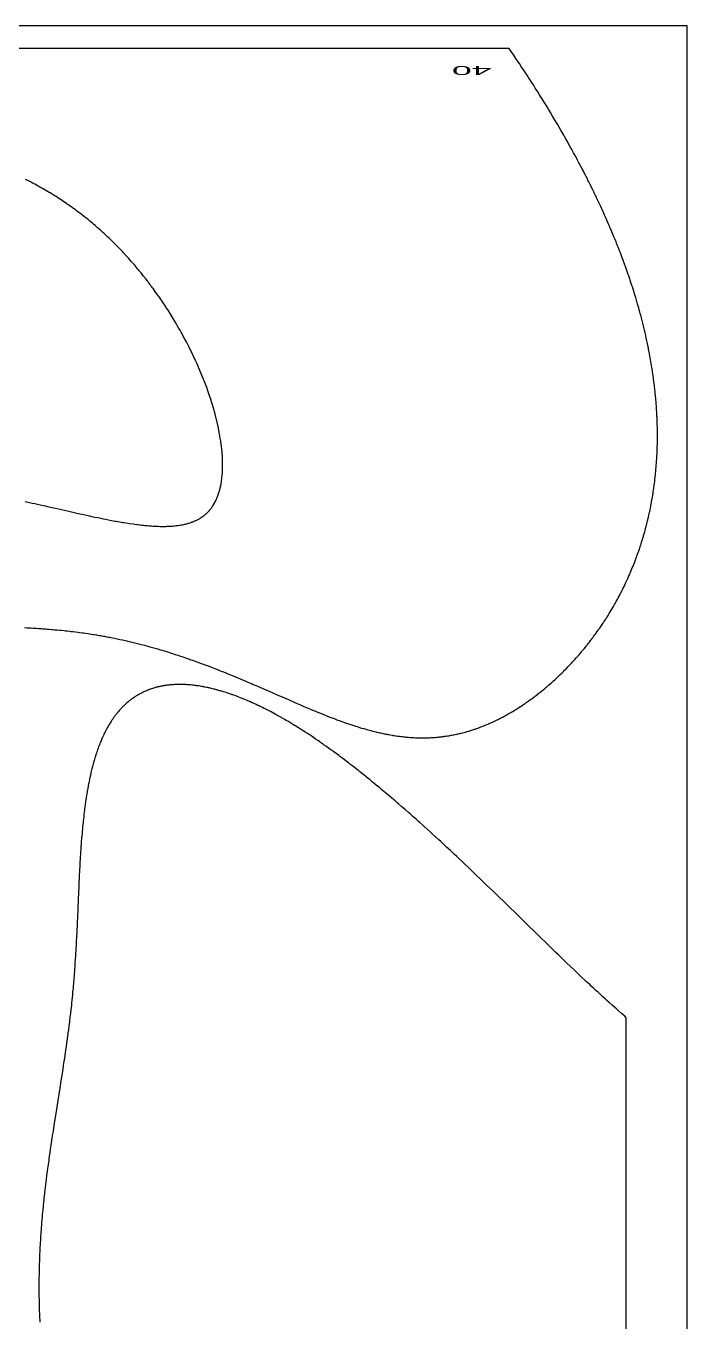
# Model space of a CAD drawing. Header units: metres. Extents: x 790 to 915, y 0 to 250.
# Drawn here: x 877.9 to 915.3, y 176.3 to 249.5 of the extents above; entities that cross this region are included whole.
import ezdxf

# ---------------------------------------------------------------- set-up
doc = ezdxf.new("R2010")
doc.units = ezdxf.units.M
doc.header["$MEASUREMENT"] = 0
doc.layers.add('1', color=7, linetype='Continuous', lineweight=0)
doc.styles.add('Style-ENGINEERING', font='ENGINEERING.shx')

msp = doc.modelspace()

# ---------------------------------------------------------------- linework, layer by layer
at = {"flags": 128}
for points in [[(915.266535, -0.455962), (915.266535, 249.544038), (790.266535, 249.544038), (790.266535, -0.455962), (915.266535, -0.455962)], [(877.824045, 215.547161), (877.978611, 215.53904), (878.055853, 215.534796), (878.171663, 215.528199), (878.308835, 215.520014), (878.377387, 215.515771), (878.480171, 215.509214), (878.634247, 215.49894), (878.788201, 215.488132), (878.865132, 215.482523), (879.018899, 215.47089), (879.095734, 215.464864), (879.210926, 215.455556), (879.210926, 215.455556), (879.347354, 215.444104), (879.415529, 215.438204), (879.51774, 215.429134), (879.670943, 215.415026), (879.824005, 215.400303), (879.900483, 215.392707), (880.05333, 215.377038), (880.129698, 215.368961), (880.244181, 215.35654), (880.379754, 215.341337), (880.447495, 215.333535), (880.54905, 215.321581), (880.70125, 215.303072), (880.853289, 215.283859), (880.929247, 215.273983), (881.08104, 215.253685), (881.156873, 215.24326), (881.270543, 215.22727), (881.421951, 215.205286), (881.497589, 215.194004), (881.610962, 215.176714), (881.724234, 215.158977), (881.780831, 215.149939), (881.893947, 215.131518), (881.950465, 215.122134), (882.035193, 215.107839), (882.11986, 215.093278), (882.176271, 215.083424), (882.289013, 215.063363), (882.345344, 215.053157), (882.457927, 215.032395), (882.570403, 215.011169), (882.645329, 214.996762), (882.795042, 214.967335), (882.907204, 214.944731), (882.981922, 214.929409), (883.13122, 214.898162), (883.2058, 214.882239), (883.354826, 214.849797), (883.503672, 214.816566), (883.602803, 214.793977), (883.668847, 214.778725), (883.80083, 214.747763), (883.912083, 214.721165), (883.986197, 214.703194), (884.134295, 214.666683), (884.20828, 214.648145), (884.356122, 214.610506), (884.503794, 214.572125), (884.602149, 214.546129), (884.667678, 214.528618), (884.798638, 214.493166), (884.909035, 214.46281), (884.982582, 214.442349), (885.129554, 214.400896), (885.202981, 214.379906), (885.349714, 214.337404), (885.49629, 214.294212), (885.593922, 214.265039), (885.658971, 214.245424), (885.78898, 214.205795), (885.898582, 214.17195), (885.971603, 214.149181), (886.117533, 214.103156), (886.190444, 214.079901), (886.336155, 214.032915), (886.481724, 213.9853), (886.578691, 213.953212), (886.643302, 213.931669), (886.772441, 213.888223), (886.881317, 213.851196), (886.95386, 213.826326), (887.098844, 213.776149), (887.171288, 213.750843), (887.316076, 213.699806), (887.460738, 213.648209), (887.557109, 213.613506), (887.621326, 213.590236), (887.749688, 213.543381), (887.85792, 213.503522), (887.930037, 213.476788), (888.074185, 213.422937), (888.146216, 213.395823), (888.290195, 213.341228), (888.434064, 213.286152), (888.529917, 213.249174), (888.721484, 213.174608), (888.882979, 213.111078), (888.990573, 213.068423), (889.062273, 213.039855), (889.205603, 212.982412), (889.31304, 212.939068), (889.527768, 212.851733), (889.742309, 212.763581), (889.885239, 212.704384), (889.980484, 212.664737), (890.17088, 212.585028), (890.331433, 212.517364), (890.438423, 212.472059), (890.652305, 212.381012), (890.752519, 212.338146), (890.952873, 212.252087), (891.153137, 212.165633), (891.286602, 212.107802), (891.553443, 211.991745), (891.613468, 211.965568), (892.093448, 211.755614), (892.51999, 211.568723), (892.733322, 211.475429), (893.053506, 211.335947), (893.267144, 211.243407), (893.374033, 211.19731), (893.534469, 211.128419), (893.748605, 211.037111), (893.855781, 210.991722), (894.016695, 210.924012), (894.159896, 210.864235), (894.231559, 210.834503), (894.339139, 210.790113), (894.500711, 210.724027), (894.64455, 210.665824), (894.716551, 210.636926), (894.824662, 210.593847), (894.987085, 210.529865), (895.131738, 210.473673), (895.204167, 210.445831), (895.312945, 210.404401), (895.421891, 210.363387), (895.47643, 210.343041), (895.622088, 210.289333), (895.695042, 210.262788), (895.804636, 210.223374), (895.914434, 210.184461), (895.969411, 210.165199), (896.073404, 210.129178), (896.125475, 210.111351), (896.203676, 210.084845), (896.321199, 210.045631), (896.438995, 210.007093), (896.497999, 209.988085), (896.513629, 209.983083), (896.619355, 209.949627), (896.672261, 209.933135), (896.751673, 209.9087), (896.870915, 209.872741), (896.99031, 209.837642), (897.050067, 209.820423), (897.129805, 209.797816), (897.169701, 209.786665), (897.22958, 209.770131), (897.319478, 209.745774), (897.399468, 209.724577), (897.439492, 209.714142), (897.499565, 209.698695), (897.58976, 209.675996), (897.680057, 209.653874), (897.725244, 209.643032), (897.825496, 209.619534), (897.875671, 209.608063), (897.950997, 209.591211), (898.026401, 209.574789), (898.064132, 209.566742), (898.139653, 209.55098), (898.177443, 209.543266), (898.234167, 209.531907), (898.30987, 209.517163), (898.347753, 209.509964), (898.404616, 209.499384), (898.489999, 209.484014), (898.591335, 209.466586), (898.642061, 209.458196), (898.718224, 209.446025), (898.794477, 209.434356), (898.832637, 209.428711), (898.909026, 209.417806), (898.947255, 209.412549), (899.004643, 209.404907), (899.081243, 209.395181), (899.119578, 209.390518), (899.177127, 209.383777), (899.263553, 209.374239), (899.34048, 209.366348), (899.378981, 209.362612), (899.43678, 209.357271), (899.523586, 209.349861), (899.610522, 209.34318), (899.654039, 209.340116), (899.731486, 209.33513), (899.770249, 209.332859), (899.828444, 209.329735), (899.91585, 209.325686), (900.003395, 209.322413), (900.04722, 209.32107), (900.134976, 209.318978), (900.178907, 209.318232), (900.244872, 209.31749), (900.310026, 209.317206), (900.342575, 209.317233), (900.342575, 209.317233), (900.391363, 209.317483), (900.464467, 209.318332), (900.537476, 209.319752), (900.573945, 209.320675), (900.643035, 209.32282), (900.677548, 209.324086), (900.729277, 209.326225), (900.806779, 209.329978), (900.884173, 209.334384), (900.922829, 209.336832), (901.000059, 209.342219), (901.038633, 209.345159), (901.096443, 209.349875), (901.183042, 209.357641), (901.240699, 209.363279), (901.279102, 209.367243), (901.355827, 209.375662), (901.413298, 209.382406), (901.451579, 209.387106), (901.528058, 209.396998), (901.566257, 209.40219), (901.642572, 209.413063), (901.718779, 209.42459), (901.769523, 209.432637), (901.803325, 209.438163), (901.870865, 209.449602), (901.927785, 209.459655), (901.965698, 209.466561), (902.041442, 209.48086), (902.079274, 209.488253), (902.154856, 209.503527), (902.230329, 209.519449), (902.280585, 209.530423), (902.314063, 209.537899), (902.380953, 209.553234), (902.437326, 209.566568), (902.474875, 209.575659), (902.549891, 209.594323), (902.58736, 209.603895), (902.662216, 209.62352), (902.736966, 209.643784), (902.78674, 209.657648), (902.819897, 209.667047), (902.886148, 209.686223), (902.937622, 209.701484), (902.97191, 209.711827), (903.040419, 209.732914), (903.07464, 209.743659), (903.143015, 209.765549), (903.211301, 209.787973), (903.256775, 209.803217), (903.287069, 209.813511), (903.347605, 209.834412), (903.355391, 209.837133), (903.441672, 209.867769), (903.498961, 209.888607), (903.537051, 209.902682), (903.61299, 209.931265), (903.669734, 209.953079), (903.707463, 209.967799), (903.782687, 209.997662), (903.820181, 210.012803), (903.894939, 210.0435), (903.96939, 210.074744), (904.018857, 210.095874), (904.05176, 210.110093), (904.117391, 210.138847), (904.170382, 210.162442), (904.205624, 210.178323), (904.27591, 210.210443), (904.310953, 210.226681), (904.380843, 210.259508), (904.450473, 210.292801), (904.496751, 210.315251), (904.527539, 210.330331), (904.588966, 210.360758), (904.640641, 210.386708), (904.675013, 210.404146), (904.743572, 210.439356), (904.777759, 210.457125), (904.845951, 210.492992), (904.9139, 210.529292), (904.959066, 210.55373), (905.049082, 210.603172), (905.099532, 210.631313), (905.133093, 210.650204), (905.200039, 210.688298), (905.233426, 210.7075), (905.300027, 210.746213), (905.3664, 210.785333), (905.410522, 210.811638), (905.498469, 210.864784), (905.547764, 210.89499), (905.580559, 210.915251), (905.645983, 210.95607), (905.678612, 210.976626), (905.743708, 211.018032), (905.808586, 211.059826), (905.851719, 211.087903), (905.937698, 211.144568), (905.985895, 211.17674), (906.01796, 211.198306), (906.081932, 211.241722), (906.113839, 211.263571), (906.177497, 211.30755), (906.240945, 211.351902), (906.283129, 211.381676), (906.367222, 211.441716), (906.414364, 211.475775), (906.445729, 211.498596), (906.508304, 211.54451), (906.539515, 211.567603), (906.601786, 211.614061), (906.663856, 211.66088), (906.705123, 211.692291), (906.787392, 211.755591), (906.800374, 211.765663), (906.867954, 211.818461), (906.912807, 211.853844), (907.002032, 211.925047), (907.046406, 211.960866), (907.134684, 212.032935), (907.22234, 212.105572), (907.280435, 212.15431), (907.319014, 212.18694), (907.395814, 212.252527), (907.439717, 212.290402), (907.527059, 212.366577), (907.613783, 212.443317), (907.67126, 212.494788), (907.709427, 212.529239), (907.785406, 212.598467), (907.849144, 212.657216), (907.891451, 212.696551), (907.975619, 212.775628), (908.017483, 212.815369), (908.100772, 212.895251), (908.183481, 212.975664), (908.238299, 213.029566), (908.274703, 213.06563), (908.347174, 213.138066), (908.407972, 213.199504), (908.448328, 213.240624), (908.528615, 213.323251), (908.568546, 213.364759), (908.647987, 213.448161), (908.726865, 213.532077), (908.779138, 213.588307), (908.813848, 213.62592), (908.882936, 213.701451), (908.921603, 213.744115), (908.998518, 213.829826), (909.074874, 213.91605), (909.125467, 213.973816), (909.159058, 214.012453), (909.225909, 214.09003), (909.292318, 214.16801), (909.325357, 214.207152), (909.374709, 214.266053), (909.448272, 214.354831), (909.521276, 214.44412), (909.557568, 214.488956), (909.614635, 214.560068), (909.643038, 214.595744), (909.685477, 214.649407), (909.748769, 214.730239), (909.811617, 214.811477), (909.842875, 214.852247), (909.905058, 214.934093), (909.935983, 214.975168), (909.982162, 215.036972), (910.043345, 215.119732), (910.07377, 215.161265), (910.119198, 215.223756), (910.186869, 215.317922), (910.241591, 215.395032), (910.268811, 215.433716), (910.309464, 215.491903), (910.370047, 215.579548), (910.430151, 215.66763), (910.460024, 215.711835), (910.519409, 215.800575), (910.548921, 215.84511), (910.592964, 215.912118), (910.601939, 215.925855), (910.668319, 216.028321), (910.712141, 216.096823), (910.741165, 216.142576), (910.798755, 216.234287), (910.841547, 216.303248), (910.869885, 216.349307), (910.926107, 216.441626), (910.95399, 216.487887), (911.009304, 216.580611), (911.064015, 216.673602), (911.100154, 216.735746), (911.124099, 216.77724), (911.171634, 216.860388), (911.171634, 216.860388), (911.200138, 216.910751), (911.25663, 217.011706), (911.312433, 217.112968), (911.349253, 217.180646), (911.37363, 217.22584), (911.421979, 217.316408), (911.475726, 217.418584), (911.511178, 217.486871), (911.534644, 217.53247), (911.581173, 217.623848), (911.615716, 217.692539), (911.638577, 217.738408), (911.683897, 217.830324), (911.706356, 217.876371), (911.750871, 217.968645), (911.794852, 218.061156), (911.823876, 218.122963), (911.843094, 218.164226), (911.881213, 218.246892), (911.928853, 218.351785), (911.96024, 218.421881), (911.980998, 218.468685), (912.022115, 218.56247), (912.052605, 218.632965), (912.072765, 218.680035), (912.112688, 218.774352), (912.13245, 218.821599), (912.171578, 218.91627), (912.210175, 219.011177), (912.235613, 219.074579), (912.252441, 219.116905), (912.285783, 219.201696), (912.327383, 219.309277), (912.354745, 219.381163), (912.372821, 219.42916), (912.408577, 219.525331), (912.435048, 219.597614), (912.45253, 219.645875), (912.487098, 219.742575), (912.504184, 219.791012), (912.537961, 219.888064), (912.57121, 219.985351), (912.593082, 220.050339), (912.607534, 220.093722), (912.636125, 220.180628), (912.662987, 220.263632), (912.676277, 220.305197), (912.696033, 220.367624), (912.725269, 220.461443), (912.754026, 220.555474), (912.768224, 220.60257), (912.796261, 220.696921), (912.8101, 220.744177), (912.830634, 220.81516), (912.857592, 220.909992), (912.870892, 220.957487), (912.890616, 221.028831), (912.919696, 221.136071), (912.923935, 221.151915), (912.954581, 221.268152), (912.974584, 221.34569), (912.987731, 221.397403), (913.013571, 221.500877), (913.032557, 221.578526), (913.045027, 221.630312), (913.069519, 221.733933), (913.081542, 221.785768), (913.105143, 221.889486), (913.128153, 221.993269), (913.143167, 222.062494), (913.153031, 222.108659), (913.172413, 222.201028), (913.195571, 222.314458), (913.210626, 222.39012), (913.220493, 222.44058), (913.239821, 222.541545), (913.253962, 222.617307), (913.26322, 222.667833), (913.281335, 222.768931), (913.290191, 222.819501), (913.307503, 222.920686), (913.324283, 223.021929), (913.335175, 223.089457), (913.342306, 223.13449), (913.356255, 223.224589), (913.373314, 223.338687), (913.384318, 223.414792), (913.391491, 223.465546), (913.405446, 223.567098), (913.415572, 223.6433), (913.42216, 223.694118), (913.434949, 223.795798), (913.441151, 223.846658), (913.453168, 223.948422), (913.464672, 224.050242), (913.472059, 224.118153), (913.476857, 224.163441), (913.486152, 224.254049), (913.497343, 224.368788), (913.504449, 224.445319), (913.509028, 224.496357), (913.51781, 224.598475), (913.524068, 224.675099), (913.528084, 224.726198), (913.535741, 224.828439), (913.539383, 224.879579), (913.546295, 224.981901), (913.552712, 225.084277), (913.556716, 225.152558), (913.564068, 225.289191), (913.567424, 225.357677), (913.573481, 225.494719), (913.578669, 225.631857), (913.581647, 225.723335), (913.583419, 225.784344), (913.586452, 225.906417), (913.589054, 226.043837), (913.590313, 226.135503), (913.590941, 226.196637), (913.591694, 226.318959), (913.591818, 226.410748), (913.591692, 226.471965), (913.59094, 226.594451), (913.590314, 226.655722), (913.588564, 226.778318), (913.586153, 226.900986), (913.58418, 226.982804), (913.582701, 227.037368), (913.579356, 227.146538), (913.578253, 227.17927), (913.573089, 227.31738), (913.569195, 227.409359), (913.5664, 227.470637), (913.560335, 227.593092), (913.555373, 227.684847), (913.551869, 227.745976), (913.544394, 227.868137), (913.540424, 227.929169), (913.532024, 228.051136), (913.523012, 228.172976), (913.516667, 228.254132), (913.512289, 228.308205), (913.503175, 228.416277), (913.492944, 228.531351), (913.485828, 228.608006), (913.480953, 228.659082), (913.470891, 228.761168), (913.463073, 228.837677), (913.457731, 228.888655), (913.446741, 228.990549), (913.441093, 229.041463), (913.429491, 229.143229), (913.417485, 229.244911), (913.409258, 229.312652), (913.39227, 229.448023), (913.377388, 229.562128), (913.367189, 229.638141), (913.34613, 229.790027), (913.335272, 229.865902), (913.312903, 230.017516), (913.289671, 230.168949), (913.273707, 230.269806), (913.262854, 230.337), (913.240646, 230.471283), (913.221392, 230.584477), (913.208295, 230.659885), (913.181478, 230.810571), (913.16776, 230.885849), (913.139708, 231.036278), (913.110843, 231.186537), (913.09115, 231.286617), (913.077823, 231.353295), (913.050696, 231.486552), (913.02732, 231.598887), (913.011489, 231.673725), (912.97924, 231.823279), (912.962822, 231.897995), (912.929406, 232.047305), (912.89522, 232.196455), (912.872005, 232.2958), (912.85634, 232.361991), (912.824564, 232.494279), (912.797291, 232.605801), (912.778875, 232.680101), (912.741487, 232.828583), (912.722516, 232.902767), (912.684022, 233.051019), (912.6448, 233.199119), (912.618249, 233.297769), (912.600371, 233.363498), (912.564189, 233.494868), (912.533223, 233.60562), (912.512358, 233.679409), (912.470098, 233.826876), (912.448705, 233.900554), (912.405397, 234.047803), (912.361397, 234.194907), (912.331681, 234.292897), (912.331681, 234.292897), (912.311701, 234.358188), (912.271339, 234.488687), (912.251816, 234.551156), (912.212403, 234.67602), (912.172503, 234.800781), (912.145635, 234.8839), (912.091258, 235.050003), (912.049917, 235.174465), (912.022093, 235.257384), (911.965816, 235.423091), (911.937364, 235.505879), (911.87984, 235.671326), (911.821493, 235.836601), (911.782142, 235.946689), (911.755707, 236.02004), (911.70236, 236.166641), (911.696749, 236.181953), (911.665461, 236.26696), (911.602313, 236.436669), (911.538412, 236.605971), (911.495397, 236.718617), (911.466538, 236.793617), (911.408385, 236.943382), (911.366158, 237.051022), (911.337843, 237.122694), (911.280821, 237.265828), (911.252116, 237.33729), (911.19432, 237.480009), (911.136015, 237.622454), (911.096864, 237.717267), (911.070639, 237.78041), (911.017895, 237.906536), (910.973088, 238.012792), (910.943064, 238.083547), (910.882649, 238.224862), (910.85226, 238.295421), (910.791122, 238.436348), (910.729507, 238.577018), (910.688169, 238.670658), (910.660494, 238.733022), (910.604867, 238.857603), (910.557648, 238.962565), (910.526025, 239.032463), (910.462437, 239.172076), (910.430473, 239.241791), (910.366207, 239.381039), (910.301495, 239.520049), (910.258108, 239.61259), (910.170748, 239.797358), (910.121269, 239.901109), (910.088149, 239.970203), (910.021586, 240.10822), (909.988145, 240.177143), (909.920947, 240.314819), (909.85333, 240.452271), (909.808021, 240.543781), (909.716854, 240.726508), (909.665254, 240.82912), (909.630727, 240.897461), (909.561372, 241.033981), (909.526545, 241.10216), (909.456592, 241.238359), (909.386246, 241.374347), (909.339132, 241.464889), (909.244387, 241.645697), (909.190794, 241.74724), (909.154946, 241.814872), (909.082966, 241.949984), (909.046835, 242.017464), (908.974293, 242.152274), (908.901381, 242.286886), (908.852569, 242.376518), (908.754459, 242.555521), (908.717502, 242.622558), (908.64332, 242.756489), (908.568782, 242.890228), (908.518894, 242.979283), (908.41865, 243.157141), (908.343063, 243.290318), (908.29248, 243.379), (908.190859, 243.55612), (908.139823, 243.644559), (908.037304, 243.821197), (907.934194, 243.997519), (907.86513, 244.114892), (907.818945, 244.193065), (907.726233, 244.349228), (907.667332, 244.447925), (907.548994, 244.645031), (907.42995, 244.841759), (907.350199, 244.972703), (907.296861, 245.059908), (907.189778, 245.234098), (907.068669, 245.429719), (906.987557, 245.559933), (906.933318, 245.646654), (906.824448, 245.819886), (906.742457, 245.949629), (906.687635, 246.036037), (906.577611, 246.208651), (906.52241, 246.294856), (906.411633, 246.467065), (906.300362, 246.639009), (906.225908, 246.753493), (906.176153, 246.829751), (906.076357, 246.982114), (905.981281, 247.126553), (905.917709, 247.222745), (905.790121, 247.414891), (905.726106, 247.510845), (905.59764, 247.70252), (905.4686, 247.893887), (905.382256, 248.021296), (905.324555, 248.10616), (905.208822, 248.275711), (847.537551, 248.263972)], [(877.866603, 222.67342), (878.262584, 222.586495), (878.4103, 222.55368), (878.704383, 222.487826), (878.996576, 222.421827), (879.190266, 222.377839), (879.574847, 222.290141), (880.081432, 222.174435), (880.331896, 222.117401), (880.70384, 222.033243), (880.949188, 221.978257), (881.071048, 221.951149), (881.252795, 221.911013), (881.493123, 221.85857), (881.612408, 221.832844), (881.790209, 221.794919), (881.96663, 221.757843), (882.054313, 221.739639), (882.286375, 221.692253), (882.286375, 221.692253), (882.401429, 221.669221), (882.572761, 221.635546), (882.742565, 221.602966), (882.826884, 221.587105), (882.938696, 221.566416), (882.994336, 221.556273), (883.07746, 221.541317), (883.201383, 221.519476), (883.310758, 221.500676), (883.365167, 221.491499), (883.44643, 221.478017), (883.567526, 221.458445), (883.687653, 221.439676), (883.747348, 221.4306), (883.957581, 221.400047), (884.061499, 221.385804), (884.164605, 221.372273), (884.215851, 221.365779), (884.317722, 221.353345), (884.368344, 221.347409), (884.443883, 221.338862), (884.54386, 221.328144), (884.593527, 221.32308), (884.667622, 221.315857), (884.741229, 221.30909), (884.777847, 221.30588), (884.87489, 221.29789), (884.923078, 221.29421), (884.994939, 221.289091), (885.066293, 221.284459), (885.101778, 221.282327), (885.172363, 221.278437), (885.207462, 221.276681), (885.259865, 221.274284), (885.3523, 221.270736), (885.398165, 221.269309), (885.46652, 221.267607), (885.53434, 221.266438), (885.568048, 221.266056), (885.635057, 221.2657), (885.668357, 221.265727), (885.71805, 221.266029), (885.783826, 221.26692), (885.816506, 221.267578), (885.865265, 221.268831), (885.937813, 221.271318), (886.106912, 221.280174), (886.189933, 221.286196), (886.27192, 221.293301), (886.312524, 221.297266), (886.392945, 221.306029), (886.432759, 221.310831), (886.491983, 221.318566), (886.570012, 221.329883), (886.608622, 221.335977), (886.66603, 221.345666), (886.722824, 221.35602), (886.750989, 221.361448), (886.825339, 221.376753), (886.862097, 221.38486), (886.916711, 221.397596), (886.970694, 221.411029), (886.997446, 221.418008), (887.050473, 221.432498), (887.076745, 221.44001), (887.115852, 221.451614), (887.184475, 221.473249), (887.218352, 221.484553), (887.251938, 221.496183), (887.268621, 221.502122), (887.301767, 221.514247), (887.31823, 221.520434), (887.342786, 221.529871), (887.375268, 221.542747), (887.391398, 221.549311), (887.415453, 221.559315), (887.451221, 221.57468), (887.482695, 221.5887), (887.49832, 221.595839), (887.521615, 221.606709), (887.556238, 221.62338), (887.590477, 221.640491), (887.607451, 221.649213), (887.667018, 221.68113), (887.69634, 221.697621), (887.725352, 221.714471), (887.739741, 221.723031), (887.768286, 221.740421), (887.782441, 221.749253), (887.803527, 221.762671), (887.831366, 221.780881), (887.845168, 221.790125), (887.865721, 221.804162), (887.896218, 221.82561), (887.922987, 221.845071), (887.936253, 221.854941), (887.956, 221.869924), (887.985282, 221.892795), (888.014156, 221.916147), (888.02844, 221.928004), (888.053579, 221.949383), (888.066026, 221.960217), (888.084545, 221.976648), (888.111977, 222.001705), (888.138993, 222.027255), (888.152344, 222.040216), (888.178733, 222.066512), (888.19177, 222.079848), (888.211129, 222.100087), (888.230249, 222.120609), (888.242864, 222.134448), (888.267779, 222.1625), (888.280078, 222.176713), (888.304362, 222.205512), (888.328225, 222.234803), (888.343901, 222.254604), (888.374695, 222.294855), (888.386052, 222.310172), (888.408451, 222.341167), (888.430433, 222.372643), (888.444857, 222.393891), (888.473151, 222.437022), (888.493887, 222.46992), (888.507481, 222.492113), (888.534117, 222.537119), (888.54716, 222.559931), (888.572697, 222.606167), (888.597502, 222.653216), (888.644924, 222.749719), (888.653492, 222.768167), (888.670321, 222.805395), (888.686742, 222.843064), (888.697464, 222.86842), (888.718365, 222.91971), (888.733567, 222.958682), (888.743477, 222.984902), (888.762758, 223.037908), (888.772129, 223.064694), (888.790334, 223.118825), (888.807823, 223.173697), (888.840663, 223.285635), (888.852244, 223.328357), (888.859744, 223.357062), (888.874211, 223.415004), (888.88118, 223.44424), (888.894588, 223.503235), (888.907291, 223.562924), (888.930592, 223.684355), (888.935979, 223.715136), (888.946229, 223.777197), (888.955783, 223.839921), (888.972804, 223.967326), (888.980275, 224.031994), (888.993147, 224.163225), (889.003268, 224.296937), (889.01531, 224.571577), (889.016357, 224.624116), (889.016843, 224.65932), (889.017309, 224.730156), (889.017289, 224.765785), (889.016744, 224.837462), (889.015526, 224.909691), (889.011082, 225.055776), (889.009554, 225.092631), (889.005997, 225.166736), (889.001775, 225.241361), (888.991344, 225.392146), (888.985137, 225.468291), (888.970751, 225.62205), (888.953743, 225.777724), (888.911915, 226.094589), (888.88712, 226.255668), (888.829835, 226.582839), (888.762372, 226.916323), (888.597325, 227.600434), (888.499945, 227.950166), (888.447586, 228.126755), (888.392797, 228.304419), (888.364496, 228.393636), (888.245283, 228.75291), (888.182093, 228.933893), (888.116532, 229.115698), (888.082866, 229.206891), (888.013771, 229.389825), (887.978346, 229.481551), (887.942337, 229.573441), (887.924115, 229.619445), (887.773123, 229.988782), (887.694173, 230.17423), (887.612938, 230.360122), (887.571468, 230.453217), (887.486829, 230.639671), (887.443664, 230.733016), (887.399938, 230.82643), (887.377864, 230.87316), (887.288174, 231.060221), (887.242494, 231.153822), (887.196259, 231.24746), (887.196259, 231.24746), (887.172934, 231.294292), (887.125871, 231.387974), (887.102132, 231.434823), (887.066267, 231.505104), (886.969121, 231.692543), (886.919729, 231.786263), (886.869793, 231.879973), (886.844622, 231.926822), (886.793873, 232.020505), (886.768296, 232.067336), (886.729679, 232.137569), (886.677718, 232.231181), (886.651537, 232.277971), (886.612014, 232.348135), (886.552166, 232.453325), (886.333934, 232.826657), (886.221656, 233.012826), (886.107287, 233.198591), (886.049323, 233.291303), (885.931841, 233.476355), (885.872328, 233.568679), (885.812301, 233.66086), (885.782096, 233.706895), (885.66, 233.89064), (885.59819, 233.982265), (885.535874, 234.073715), (885.504527, 234.119372), (885.441455, 234.210546), (885.40973, 234.256061), (885.361909, 234.324243), (885.233013, 234.505498), (885.167818, 234.595807), (885.102129, 234.685894), (885.069099, 234.730851), (885.00267, 234.820592), (884.969271, 234.865373), (884.918943, 234.93243), (884.851412, 235.021621), (884.817463, 235.066122), (884.766311, 235.132751), (884.689072, 235.232416), (884.550248, 235.408741), (884.480115, 235.496479), (884.409502, 235.583923), (884.374017, 235.627533), (884.302689, 235.714525), (884.266846, 235.757905), (884.212861, 235.822828), (884.140466, 235.909112), (884.104092, 235.952132), (884.049311, 236.016507), (883.966643, 236.112716), (883.892665, 236.197872), (883.8555, 236.240319), (883.799536, 236.303823), (883.7151, 236.398701), (883.63008, 236.493115), (883.587351, 236.540145), (883.43425, 236.706386), (883.357015, 236.788921), (883.279324, 236.871058), (883.240309, 236.911974), (883.16194, 236.993499), (883.122586, 237.034105), (883.063345, 237.094818), (882.983964, 237.175395), (882.944106, 237.215523), (882.884109, 237.275508), (882.793646, 237.365021), (882.712762, 237.444111), (882.672155, 237.483486), (882.611037, 237.542332), (882.518897, 237.63011), (882.426203, 237.71729), (882.379648, 237.760653), (882.296546, 237.837363), (882.254831, 237.875534), (882.192057, 237.932559), (882.097441, 238.017567), (882.002281, 238.101932), (881.954498, 238.14387), (881.858526, 238.227253), (881.810339, 238.268694), (881.737805, 238.33054), (881.690183, 238.3708), (881.594555, 238.450827), (881.498421, 238.530196), (881.434052, 238.582743), (881.391017, 238.617611), (881.304654, 238.686956), (881.207034, 238.764343), (881.141685, 238.815565), (881.098001, 238.84955), (881.01035, 238.917124), (880.944367, 238.967458), (880.900263, 239.00085), (880.81178, 239.067236), (880.767402, 239.100231), (880.678375, 239.165823), (880.588992, 239.230883), (880.529207, 239.273961), (880.489263, 239.302549), (880.40917, 239.359407), (880.307413, 239.430762), (880.239335, 239.477956), (880.193845, 239.509251), (880.102614, 239.571437), (880.033973, 239.617724), (879.98811, 239.648414), (879.89614, 239.709388), (879.850035, 239.739672), (879.757585, 239.799835), (879.66482, 239.859455), (879.602804, 239.898901), (879.561384, 239.925063), (879.478362, 239.977065), (879.408126, 240.020606), (879.361209, 240.049463), (879.267151, 240.106767), (879.220012, 240.135213), (879.125516, 240.191694), (879.030733, 240.247625), (878.967387, 240.284606), (878.925086, 240.309124), (878.840322, 240.357833), (878.792546, 240.38504), (878.696791, 240.439038), (878.600767, 240.492482), (878.536604, 240.527802), (878.493764, 240.551212), (878.40793, 240.597701), (878.311126, 240.649473), (878.246449, 240.683678), (878.20327, 240.706343), (878.116766, 240.751341), (878.051761, 240.784798), (878.008364, 240.806964), (877.921431, 240.850963), (877.877894, 240.872796)], [(911.832548, 193.502458), (911.743268, 193.580713), (911.565071, 193.737607), (911.387355, 193.895008), (911.269141, 194.000222), (911.190448, 194.070488), (911.033339, 194.211311), (910.857028, 194.3702), (910.739738, 194.476391), (910.661655, 194.547302), (910.505748, 194.689397), (910.330756, 194.84968), (910.214324, 194.956779), (910.136802, 195.028283), (909.981988, 195.171535), (909.851596, 195.292648), (909.764781, 195.373511), (909.59141, 195.53551), (909.490431, 195.630172), (909.288795, 195.819837), (909.087571, 196.009937), (908.953638, 196.1369), (908.864442, 196.221639), (908.686261, 196.391342), (908.457563, 196.609947), (908.305326, 196.755924), (908.20393, 196.853343), (908.001349, 197.048405), (907.849587, 197.194884), (907.546459, 197.488263), (907.243786, 197.782123), (907.042212, 197.978249), (906.639444, 198.370905), (906.299876, 198.70249), (905.847271, 199.144766), (905.620953, 199.365887), (905.168106, 199.807907), (904.941509, 200.028733), (904.601305, 200.359646), (904.298509, 200.653377), (904.14695, 200.800071), (903.919384, 201.019872), (903.69152, 201.239358), (903.577467, 201.348973), (903.374492, 201.543618), (903.272898, 201.640828), (903.120366, 201.786493), (902.891238, 202.004642), (902.661691, 202.222348), (902.546753, 202.331026), (902.353511, 202.513225), (902.256765, 202.604192), (902.111486, 202.740473), (901.893193, 202.944499), (901.674438, 203.148035), (901.56488, 203.249613), (901.345393, 203.452376), (901.23546, 203.553557), (901.070315, 203.705068), (900.849653, 203.906589), (900.739117, 204.007131), (900.573047, 204.157665), (900.406654, 204.307857), (900.323334, 204.382821), (900.16628, 204.52368), (900.087648, 204.59398), (899.969568, 204.699268), (899.792143, 204.856826), (899.614343, 205.013922), (899.525299, 205.092293), (899.346916, 205.248673), (899.257576, 205.32668), (899.123374, 205.443455), (898.964019, 205.581483), (898.884216, 205.650344), (898.764351, 205.753437), (898.584187, 205.907626), (898.423662, 206.044216), (898.343262, 206.112341), (898.222487, 206.214315), (898.04092, 206.366778), (897.879109, 206.501787), (897.798053, 206.569105), (897.676274, 206.669844), (897.493159, 206.820403), (897.329926, 206.953663), (897.248142, 207.020086), (897.12525, 207.119456), (897.002093, 207.2185), (896.940414, 207.267898), (896.775598, 207.39921), (896.693002, 207.464635), (896.568867, 207.562476), (896.444435, 207.659952), (896.382106, 207.708551), (896.215517, 207.837682), (896.13201, 207.901987), (896.00648, 207.998112), (895.880617, 208.093827), (895.817557, 208.141527), (895.705238, 208.226065), (895.648973, 208.268205), (895.564443, 208.33125), (895.437342, 208.425443), (895.309866, 208.519174), (895.245984, 208.565863), (895.139297, 208.643409), (895.08585, 208.682055), (895.005547, 208.739862), (894.884791, 208.826201), (894.763663, 208.912085), (894.702957, 208.954853), (894.666489, 208.980457), (894.551054, 209.061056), (894.493236, 209.101169), (894.406383, 209.161102), (894.275811, 209.25046), (894.144883, 209.339152), (894.079282, 209.383244), (893.96243, 209.461203), (893.903892, 209.499975), (893.815943, 209.557869), (893.683696, 209.644106), (893.551052, 209.729603), (893.484577, 209.772068), (893.366146, 209.847088), (893.306806, 209.884366), (893.217639, 209.93999), (893.128279, 209.995256), (893.083526, 210.022754), (892.993873, 210.077473), (892.948971, 210.104693), (892.881524, 210.145348), (892.761335, 210.217094), (892.701103, 210.25271), (892.610577, 210.305806), (892.519838, 210.358503), (892.474387, 210.3847), (892.38332, 210.436787), (892.337704, 210.462675), (892.269173, 210.501312), (892.147024, 210.569408), (892.085795, 210.603168), (891.993755, 210.653443), (891.901475, 210.703271), (891.855243, 210.728015), (891.762596, 210.777159), (891.716179, 210.801557), (891.646435, 210.837934), (891.56359, 210.880701), (891.52209, 210.901941), (891.459744, 210.933621), (891.366003, 210.980728), (891.271991, 211.027331), (891.224882, 211.050441), (891.130455, 211.096271), (891.083136, 211.118989), (891.012023, 211.152816), (890.916951, 211.197446), (890.869305, 211.219555), (890.797696, 211.252457), (890.68996, 211.301214), (890.593866, 211.343939), (890.5457, 211.36508), (890.473301, 211.396513), (890.364358, 211.443019), (890.267165, 211.483698), (890.218441, 211.5038), (890.145192, 211.533651), (890.071746, 211.563133), (890.034948, 211.577734), (889.936569, 211.616205), (889.887242, 211.635184), (889.813075, 211.663324), (889.738694, 211.691065), (889.701421, 211.704783), (889.607998, 211.738626), (889.561154, 211.755302), (889.49072, 211.780002), (889.42008, 211.804321), (889.384682, 211.816335), (889.363419, 211.823496), (889.296153, 211.845873), (889.262485, 211.856914), (889.211939, 211.873289), (889.136021, 211.897427), (889.059982, 211.921048), (889.021915, 211.932662), (888.954165, 211.952982), (888.920252, 211.962983), (888.869335, 211.977783), (888.792851, 211.999524), (888.716235, 212.020707), (888.677877, 212.031086), (888.609601, 212.049182), (888.575423, 212.058058), (888.524103, 212.071153), (888.447006, 212.090297), (888.369765, 212.108833), (888.369765, 212.108833), (888.33109, 212.117869), (888.262243, 212.133546), (888.227775, 212.141196), (888.176017, 212.152432), (888.09825, 212.168741), (888.020327, 212.184382), (887.981305, 212.191949), (887.911832, 212.204975), (887.877046, 212.21128), (887.824806, 212.220475), (887.746303, 212.233665), (887.667626, 212.246118), (887.628221, 212.252063), (887.569029, 212.260622), (887.539394, 212.264738), (887.494894, 212.270705), (887.428033, 212.279182), (887.361943, 212.286979), (887.328906, 212.290656), (887.279362, 212.295893), (887.205068, 212.303111), (887.130803, 212.309556), (887.093681, 212.312484), (887.023308, 212.31749), (886.988132, 212.319722), (886.93538, 212.322727), (886.882643, 212.325316), (886.856281, 212.326452), (886.803567, 212.328406), (886.777217, 212.329223), (886.737699, 212.330244), (886.667466, 212.331454), (886.632361, 212.331764), (886.579717, 212.331854), (886.52709, 212.331491), (886.500783, 212.331137), (886.448182, 212.330081), (886.421888, 212.329377), (886.382455, 212.3281), (886.312376, 212.325165), (886.277349, 212.323375), (886.224823, 212.320279), (886.172316, 212.316684), (886.14607, 212.314698), (886.093591, 212.310342), (886.067359, 212.307971), (886.028019, 212.30417), (885.981409, 212.299282), (885.95811, 212.29668), (885.923169, 212.292579), (885.870773, 212.285973), (885.818399, 212.278816), (885.792219, 212.275028), (885.739876, 212.267028), (885.713712, 212.262813), (885.674477, 212.25622), (885.624361, 212.247317), (885.59931, 212.242662), (885.561744, 212.23542), (885.505416, 212.22397), (885.449113, 212.211803), (885.420971, 212.205446), (885.409963, 212.202909), (885.355994, 212.190057), (885.329107, 212.183393), (885.288899, 212.173101), (885.228864, 212.156992), (885.169162, 212.140072), (885.139437, 212.131307), (885.080239, 212.113163), (885.050767, 212.103784), (885.006718, 212.089328), (884.948285, 212.069329), (884.919196, 212.059018), (884.875724, 212.04316), (884.832447, 212.02683), (884.810881, 212.018488), (884.769031, 212.001905), (884.748176, 211.993444), (884.71698, 211.980541), (884.670384, 211.960706), (884.624025, 211.940295), (884.600936, 211.929871), (884.554936, 211.908588), (884.532026, 211.897727), (884.497775, 211.881161), (884.452319, 211.858559), (884.429682, 211.847036), (884.395841, 211.829474), (884.345339, 211.802504), (884.300709, 211.777895), (884.278486, 211.765366), (884.245269, 211.746289), (884.195706, 211.717037), (884.14646, 211.687016), (884.121956, 211.671716), (884.117172, 211.668701), (884.0965, 211.655563), (884.055456, 211.628953), (884.014809, 211.6019), (883.987929, 211.583619), (883.970105, 211.571324), (883.934689, 211.546474), (883.895212, 211.518109), (883.869108, 211.498959), (883.8518, 211.486087), (883.817409, 211.460089), (883.791813, 211.44037), (883.774842, 211.42712), (883.741122, 211.400371), (883.724372, 211.386873), (883.691094, 211.359629), (883.658107, 211.332058), (883.636277, 211.313498), (883.593001, 211.275946), (883.563339, 211.249614), (883.543698, 211.231909), (883.504739, 211.196139), (883.485419, 211.178076), (883.447096, 211.141593), (883.409193, 211.104639), (883.384157, 211.079744), (883.367568, 211.063032), (883.334636, 211.029335), (883.30496, 210.998366), (883.285324, 210.977554), (883.246405, 210.935535), (883.227121, 210.914328), (883.188902, 210.871525), (883.151145, 210.828204), (883.126227, 210.799037), (883.109728, 210.779467), (883.076998, 210.740026), (883.073418, 210.735661), (883.050478, 210.707455), (883.035314, 210.688578), (883.005289, 210.650651), (882.990428, 210.631602), (882.961002, 210.593336), (882.931967, 210.554848), (882.912824, 210.529068), (882.875045, 210.477222), (882.851929, 210.444852), (882.836658, 210.423193), (882.806449, 210.379687), (882.791508, 210.357841), (882.76195, 210.313965), (882.732818, 210.269848), (882.71363, 210.240305), (882.675802, 210.180907), (882.65484, 210.147316), (882.64099, 210.124851), (882.613587, 210.079754), (882.600033, 210.057122), (882.573212, 210.011695), (882.546772, 209.966052), (882.529354, 209.935505), (882.495011, 209.874132), (882.475976, 209.839449), (882.463399, 209.816263), (882.43851, 209.76974), (882.401832, 209.699585), (882.377809, 209.652572), (882.361982, 209.621123), (882.33077, 209.557975), (882.31347, 209.522308), (882.279413, 209.450667), (882.246068, 209.378623), (882.224226, 209.330374), (882.209835, 209.298111), (882.181454, 209.233359), (882.169149, 209.204809), (882.14484, 209.147537), (882.120928, 209.090041), (882.105203, 209.051586), (882.074266, 208.974384), (882.070141, 208.963933), (882.052876, 208.919773), (882.041501, 208.890307), (882.01907, 208.831314), (882.008011, 208.801787), (881.986202, 208.742673), (881.964795, 208.683481), (881.950744, 208.643977), (881.923157, 208.564869), (881.910324, 208.527351), (881.8851, 208.45223), (881.860453, 208.376997), (881.844336, 208.326781), (881.833727, 208.293277), (881.812831, 208.226207), (881.801263, 208.188444), (881.778518, 208.112843), (881.756286, 208.037142), (881.741743, 207.986621), (881.713308, 207.885452), (881.702864, 207.847471), (881.682325, 207.771442), (881.682325, 207.771442), (881.662243, 207.695324), (881.649104, 207.644531), (881.623408, 207.542831), (881.613967, 207.504656), (881.5954, 207.428244), (881.577243, 207.351754), (881.565361, 207.300717), (881.542119, 207.198541), (881.516782, 207.083437), (881.500352, 207.006611), (881.4896, 206.955355), (881.468564, 206.852752), (881.453189, 206.775722), (881.443126, 206.724332), (881.423438, 206.621468), (881.41381, 206.569994), (881.394975, 206.466965), (881.376686, 206.363829), (881.36479, 206.295015), (881.356987, 206.249114), (881.341684, 206.157253), (881.322877, 206.040883), (881.31068, 205.963237), (881.302695, 205.911444), (881.287073, 205.807792), (881.275652, 205.729996), (881.268177, 205.678104), (881.25355, 205.574259), (881.246395, 205.522306), (881.232397, 205.418339), (881.218803, 205.314293), (881.209959, 205.244887), (881.192778, 205.105977), (881.183403, 205.027784), (881.165255, 204.871281), (881.147882, 204.714628), (881.136714, 204.610112), (881.129446, 204.540401), (881.115323, 204.400898), (881.10809, 204.32729), (881.094055, 204.179992), (881.080573, 204.032586), (881.071879, 203.934258), (881.055167, 203.737471), (881.051526, 203.693171), (881.045158, 203.614405), (881.032815, 203.456833), (881.020972, 203.299211), (881.013341, 203.194103), (880.998679, 202.983828), (880.993376, 202.904955), (880.983074, 202.747179), (880.973155, 202.589365), (880.966743, 202.484136), (880.954372, 202.273632), (880.941115, 202.036748), (880.93263, 201.878791), (880.927118, 201.773471), (880.91641, 201.562801), (880.904816, 201.325752), (880.89732, 201.167696), (880.882796, 200.851536), (880.872235, 200.614384), (880.85168, 200.140022), (880.81107, 199.191248), (880.797151, 198.875029), (880.790038, 198.716934), (880.777072, 198.43591), (880.770409, 198.295415), (880.760154, 198.084699), (880.744107, 197.768692), (880.732905, 197.558071), (880.727136, 197.452778), (880.718261, 197.294859), (880.705984, 197.084346), (880.699643, 196.979109), (880.689866, 196.821281), (880.674564, 196.584602), (880.660281, 196.374289), (880.652884, 196.269157), (880.641457, 196.111494), (880.629613, 195.953872), (880.62353, 195.875077), (880.61103, 195.717521), (880.604608, 195.63876), (880.594755, 195.520641), (880.58463, 195.402548), (880.577729, 195.323835), (880.563568, 195.166445), (880.556311, 195.087767), (880.541446, 194.930447), (880.526124, 194.773173), (880.515658, 194.668348), (880.494136, 194.458758), (880.485866, 194.380182), (880.469005, 194.223061), (880.451725, 194.065983), (880.439976, 193.961286), (880.415945, 193.751947), (880.38808, 193.516523), (880.369033, 193.359621), (880.356131, 193.25504), (880.329852, 193.045925), (880.299558, 192.810744), (880.27895, 192.653998), (880.265034, 192.549518), (880.236792, 192.340599), (880.215265, 192.183945), (880.200756, 192.079524), (880.171373, 191.87072), (880.156507, 191.766335), (880.126444, 191.557598), (880.095963, 191.348903), (880.075424, 191.209795), (880.033861, 190.931627), (880.010218, 190.775184), (879.962423, 190.462349), (879.914037, 190.149572), (879.881504, 189.941083), (879.815912, 189.524155), (879.704245, 188.820688), (879.604805, 188.195402), (879.555305, 187.882737), (879.481636, 187.413682), (879.433067, 187.100924), (879.408986, 186.944525), (879.373157, 186.709896), (879.331203, 186.431768), (879.310454, 186.292681), (879.279642, 186.084019), (879.249231, 185.875317), (879.234185, 185.77095), (879.204431, 185.562182), (879.189731, 185.457781), (879.167913, 185.301155), (879.139275, 185.092276), (879.125158, 184.987817), (879.104244, 184.831101), (879.073488, 184.595966), (879.043503, 184.360754), (879.028813, 184.243118), (879.003215, 184.033935), (878.990669, 183.929318), (878.972179, 183.77236), (878.95409, 183.615362), (878.945199, 183.536848), (878.922004, 183.327425), (878.910691, 183.222685), (878.894088, 183.065539), (878.87793, 182.908348), (878.870021, 182.829736), (878.849496, 182.620046), (878.839547, 182.51517), (878.825021, 182.357816), (878.81098, 182.200414), (878.804145, 182.121694), (878.786527, 181.911714), (878.778056, 181.80669), (878.765776, 181.649112), (878.754015, 181.491482), (878.748332, 181.412647), (878.738555, 181.272464), (878.733825, 181.202356), (878.726929, 181.097175), (878.717037, 180.939358), (878.707692, 180.781486), (878.703226, 180.70253), (878.693347, 180.518244), (878.688693, 180.426072), (878.682072, 180.287779), (878.675885, 180.149442), (878.672955, 180.080258), (878.667423, 179.941856), (878.664823, 179.872639), (878.661129, 179.768793), (878.655715, 179.60177), (878.653252, 179.51828), (878.649863, 179.393074), (878.645469, 179.205326), (878.641904, 179.017653), (878.640432, 178.923844), (878.639353, 178.844862), (878.637638, 178.686938), (878.636511, 178.529067), (878.636086, 178.423849), (878.635948, 178.353717), (878.636019, 178.213484), (878.636263, 178.134621), (878.637189, 177.976936), (878.638699, 177.819303), (878.640029, 177.714243), (878.641059, 177.644217), (878.643462, 177.504194), (878.645015, 177.42545), (878.648551, 177.268), (878.652661, 177.110602), (878.655718, 177.005699), (878.657896, 176.935776), (878.657896, 176.935776), (878.662588, 176.79596), (878.665423, 176.717332), (878.671513, 176.560112), (878.678161, 176.402944), (878.6829, 176.298192)], [(911.845831, 127.626842), (911.832548, 193.502458)]]:
    msp.add_lwpolyline(points, dxfattribs=at)

# ---------------------------------------------------------------- texts
at = {"layer": '1', "style": 'Style-ENGINEERING', "width": 3}
msp.add_text('40', height=0.5, rotation=180, dxfattribs=at).set_placement((904.208822, 247.275711))

doc.saveas('drawing.dxf')
